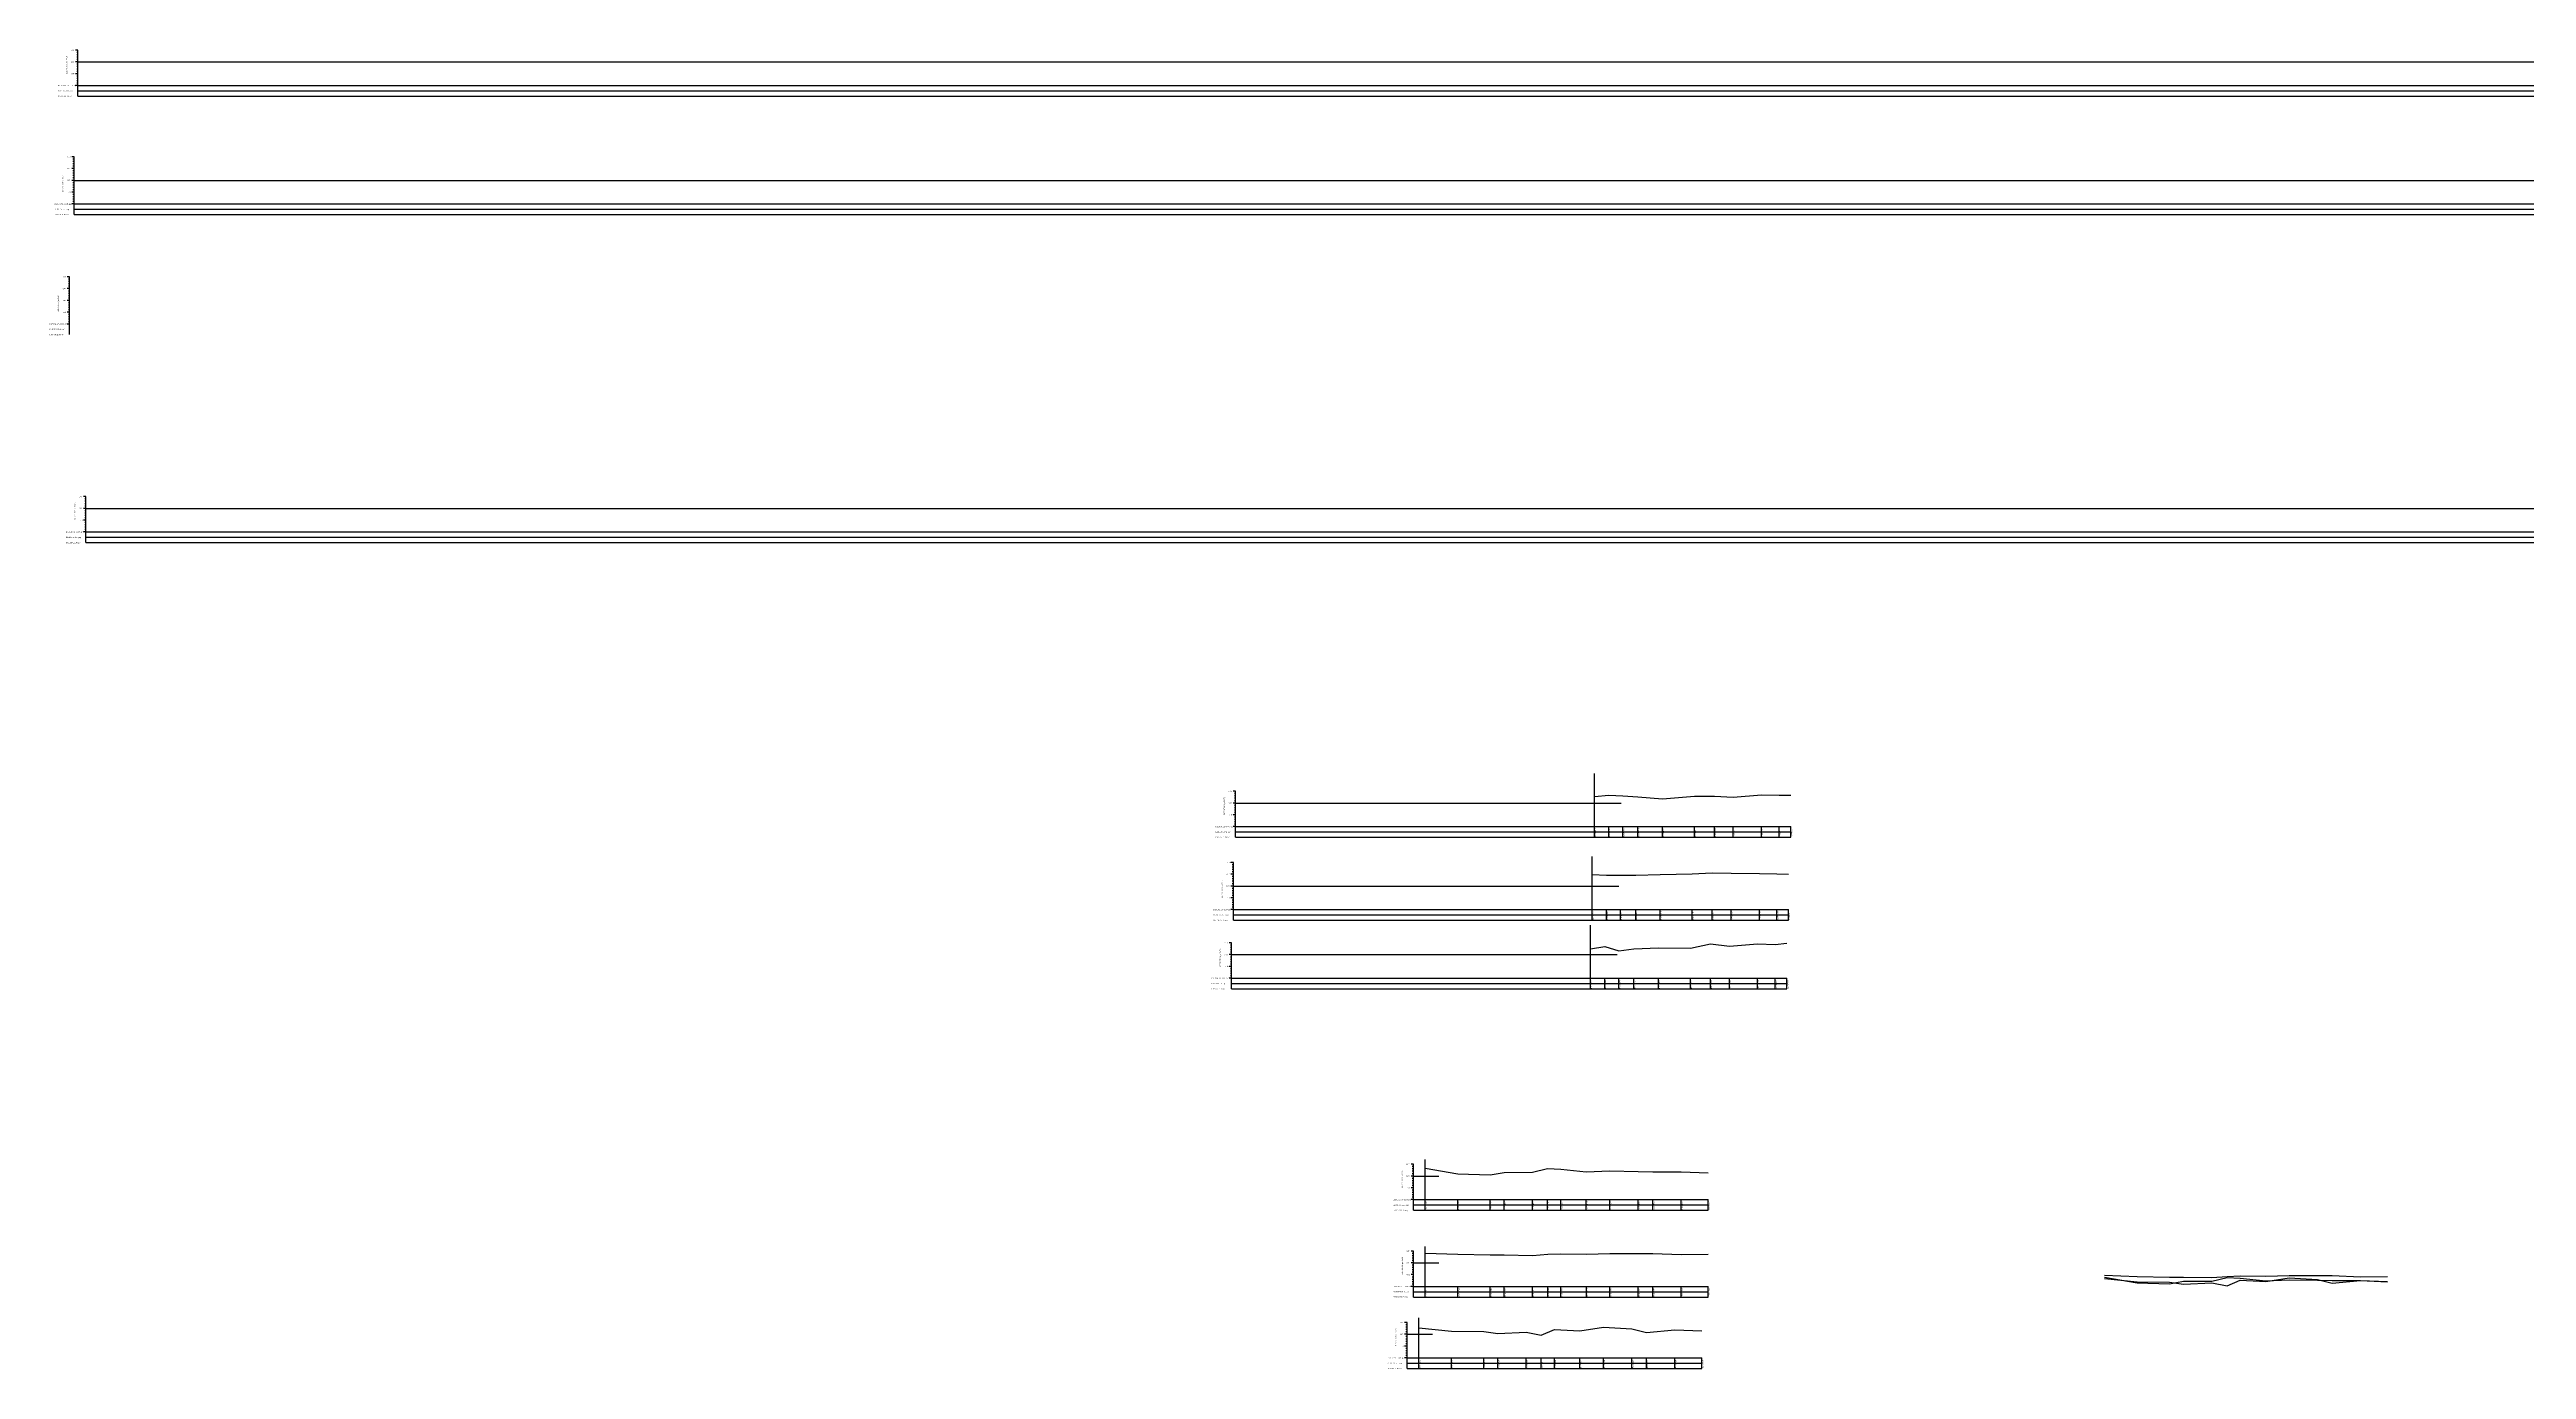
# Model space of a CAD drawing. Header units: metres. Extents: x -148477 to 168932, y -55673 to -2736.
# Drawn here: x -25898 to -24848, y -16777 to -16217 of the extents above; entities that cross this region are included whole.
import ezdxf

# ---------------------------------------------------------------- set-up
doc = ezdxf.new("R2010")
doc.units = ezdxf.units.M
doc.styles.add('liza', font='times.ttf', dxfattribs={"height": 2})

msp = doc.modelspace()

# ---------------------------------------------------------------- linework, layer by layer
at = {"linetype": 'Continuous', "lineweight": -3, "ltscale": 0.5}
for p, q in [((-25885.8214, -16217.4142), (-25886.8214, -16217.4142)), ((-25885.8214, -16222.4142), (-25886.8214, -16222.4142)), ((-25885.8214, -16218.4142), (-25886.3214, -16218.4142)), ((-25885.8214, -16219.4142), (-25886.3214, -16219.4142)), ((-25885.8214, -16220.4142), (-25886.3214, -16220.4142)), ((-25885.8214, -16221.4142), (-25886.3214, -16221.4142)), ((-25885.8214, -16223.4142), (-25886.3214, -16223.4142)), ((-25885.8214, -16224.4142), (-25886.3214, -16224.4142)), ((-25885.8214, -16225.4142), (-25886.3214, -16225.4142)), ((-25885.8214, -16236.9142), (-25885.8214, -16217.4142)), ((-25885.8214, -16222.4142), (-23906.4514, -16222.4142)), ((-25885.8214, -16227.4142), (-25886.8214, -16227.4142)), ((-25885.8214, -16232.4142), (-25886.8214, -16232.4142)), ((-25885.8214, -16226.4142), (-25886.3214, -16226.4142)), ((-25885.8214, -16228.4142), (-25886.3214, -16228.4142)), ((-25885.8214, -16229.4142), (-25886.3214, -16229.4142)), ((-25885.8214, -16230.4142), (-25886.3214, -16230.4142)), ((-25885.8214, -16231.4142), (-25886.3214, -16231.4142)), ((-25885.8214, -16232.4142), (-23800.8214, -16232.4142)), ((-25885.8214, -16234.6642), (-23800.8214, -16234.6642)), ((-25885.8214, -16236.9142), (-23800.8214, -16236.9142)), ((-25887.4296, -16262.6383), (-25888.4296, -16262.6383)), ((-25887.4296, -16267.6383), (-25888.4296, -16267.6383)), ((-25887.4296, -16263.6383), (-25887.9296, -16263.6383)), ((-25887.4296, -16264.6383), (-25887.9296, -16264.6383)), ((-25887.4296, -16265.6383), (-25887.9296, -16265.6383)), ((-25887.4296, -16266.6383), (-25887.9296, -16266.6383)), ((-25887.4296, -16287.1383), (-25887.4296, -16262.6383)), ((-25887.4296, -16272.6383), (-25888.4296, -16272.6383)), ((-25887.4296, -16277.6383), (-25888.4296, -16277.6383)), ((-25887.4296, -16268.6383), (-25887.9296, -16268.6383)), ((-25887.4296, -16269.6383), (-25887.9296, -16269.6383)), ((-25887.4296, -16270.6383), (-25887.9296, -16270.6383)), ((-25887.4296, -16271.6383), (-25887.9296, -16271.6383)), ((-25887.4296, -16273.6383), (-25887.9296, -16273.6383)), ((-25887.4296, -16274.6383), (-25887.9296, -16274.6383)), ((-25887.4296, -16275.6383), (-25887.9296, -16275.6383)), ((-25887.4296, -16276.6383), (-25887.9296, -16276.6383)), ((-25887.4296, -16272.6383), (-23908.0596, -16272.6383)), ((-25887.4296, -16282.6383), (-25888.4296, -16282.6383)), ((-25887.4296, -16278.6383), (-25887.9296, -16278.6383)), ((-25887.4296, -16279.6383), (-25887.9296, -16279.6383)), ((-25887.4296, -16280.6383), (-25887.9296, -16280.6383)), ((-25887.4296, -16281.6383), (-25887.9296, -16281.6383)), ((-25887.4296, -16282.6383), (-23802.4296, -16282.6383)), ((-25887.4296, -16284.8883), (-23802.4296, -16284.8883)), ((-25887.4296, -16287.1383), (-23802.4296, -16287.1383)), ((-25889.3459, -16313.5705), (-25890.3459, -16313.5705)), ((-25889.3459, -16318.5705), (-25890.3459, -16318.5705)), ((-25889.3459, -16314.5705), (-25889.8459, -16314.5705)), ((-25889.3459, -16315.5705), (-25889.8459, -16315.5705)), ((-25889.3459, -16316.5705), (-25889.8459, -16316.5705)), ((-25889.3459, -16317.5705), (-25889.8459, -16317.5705)), ((-25889.3459, -16319.5705), (-25889.8459, -16319.5705)), ((-25889.3459, -16338.0705), (-25889.3459, -16313.5705)), ((-25889.3459, -16323.5705), (-25890.3459, -16323.5705)), ((-25889.3459, -16328.5705), (-25890.3459, -16328.5705)), ((-25889.3459, -16320.5705), (-25889.8459, -16320.5705)), ((-25889.3459, -16321.5705), (-25889.8459, -16321.5705)), ((-25889.3459, -16322.5705), (-25889.8459, -16322.5705)), ((-25889.3459, -16324.5705), (-25889.8459, -16324.5705)), ((-25889.3459, -16325.5705), (-25889.8459, -16325.5705)), ((-25889.3459, -16326.5705), (-25889.8459, -16326.5705)), ((-25889.3459, -16327.5705), (-25889.8459, -16327.5705)), ((-25889.3459, -16329.5705), (-25889.8459, -16329.5705)), ((-25889.3459, -16330.5705), (-25889.8459, -16330.5705)), ((-25889.3459, -16333.5705), (-25890.3459, -16333.5705)), ((-25889.3459, -16331.5705), (-25889.8459, -16331.5705)), ((-25889.3459, -16332.5705), (-25889.8459, -16332.5705)), ((-25882.3662, -16406.7562), (-25883.3662, -16406.7562)), ((-25882.3662, -16411.7562), (-25883.3662, -16411.7562)), ((-25882.3662, -16407.7562), (-25882.8662, -16407.7562)), ((-25882.3662, -16408.7562), (-25882.8662, -16408.7562)), ((-25882.3662, -16409.7562), (-25882.8662, -16409.7562)), ((-25882.3662, -16410.7562), (-25882.8662, -16410.7562)), ((-25882.3662, -16412.7562), (-25882.8662, -16412.7562)), ((-25882.3662, -16413.7562), (-25882.8662, -16413.7562)), ((-25882.3662, -16414.7562), (-25882.8662, -16414.7562)), ((-25882.3662, -16426.2562), (-25882.3662, -16406.7562)), ((-25882.3662, -16411.7562), (-23902.9962, -16411.7562)), ((-25882.3662, -16416.7562), (-25883.3662, -16416.7562)), ((-25882.3662, -16421.7562), (-25883.3662, -16421.7562)), ((-25882.3662, -16415.7562), (-25882.8662, -16415.7562)), ((-25882.3662, -16417.7562), (-25882.8662, -16417.7562)), ((-25882.3662, -16418.7562), (-25882.8662, -16418.7562)), ((-25882.3662, -16419.7562), (-25882.8662, -16419.7562)), ((-25882.3662, -16420.7562), (-25882.8662, -16420.7562)), ((-25882.3662, -16421.7562), (-23797.3662, -16421.7562)), ((-25882.3662, -16424.0062), (-23797.3662, -16424.0062)), ((-25882.3662, -16426.2562), (-23797.3662, -16426.2562)), ((-25242.7403, -16546.7096), (-25242.7403, -16524.1513)), ((-25394.9403, -16531.7096), (-25395.9403, -16531.7096)), ((-25394.9403, -16536.7096), (-25395.9403, -16536.7096)), ((-25394.9403, -16532.7096), (-25395.4403, -16532.7096)), ((-25394.9403, -16533.7096), (-25395.4403, -16533.7096)), ((-25394.9403, -16534.7096), (-25395.4403, -16534.7096)), ((-25394.9403, -16535.7096), (-25395.4403, -16535.7096)), ((-25394.9403, -16537.7096), (-25395.4403, -16537.7096)), ((-25394.9403, -16538.7096), (-25395.4403, -16538.7096)), ((-25394.9403, -16539.7096), (-25395.4403, -16539.7096)), ((-25394.9403, -16540.7096), (-25395.4403, -16540.7096)), ((-25394.9403, -16551.2096), (-25394.9403, -16531.7096)), ((-25394.9403, -16536.7096), (-25231.4936, -16536.7096)), ((-25394.9403, -16541.7096), (-25395.9403, -16541.7096)), ((-25394.9403, -16546.7096), (-25395.9403, -16546.7096)), ((-25394.9403, -16542.7096), (-25395.4403, -16542.7096)), ((-25394.9403, -16543.7096), (-25395.4403, -16543.7096)), ((-25394.9403, -16544.7096), (-25395.4403, -16544.7096)), ((-25394.9403, -16545.7096), (-25395.4403, -16545.7096)), ((-25394.9403, -16546.7096), (-25159.5403, -16546.7096)), ((-25394.9403, -16548.9596), (-25159.5403, -16548.9596)), ((-25394.9403, -16551.2096), (-25159.5403, -16551.2096)), ((-25242.7403, -16551.2096), (-25242.7403, -16546.7096)), ((-25236.7403, -16551.2096), (-25236.7403, -16546.7096)), ((-25230.7403, -16551.2096), (-25230.7403, -16546.7096)), ((-25224.3403, -16551.2096), (-25224.3403, -16546.7096)), ((-25213.9403, -16551.2096), (-25213.9403, -16546.7096)), ((-25200.3403, -16551.2096), (-25200.3403, -16546.7096)), ((-25191.9003, -16551.2096), (-25191.9003, -16546.7096)), ((-25183.9003, -16551.2096), (-25183.9003, -16546.7096)), ((-25171.9003, -16551.2096), (-25171.9003, -16546.7096)), ((-25164.5003, -16551.2096), (-25164.5003, -16546.7096)), ((-25159.5403, -16551.2096), (-25159.5403, -16546.7096)), ((-25395.885, -16561.9058), (-25396.885, -16561.9058)), ((-25395.885, -16586.4058), (-25395.885, -16561.9058)), ((-25243.685, -16581.9058), (-25243.685, -16559.3475)), ((-25395.885, -16566.9058), (-25396.885, -16566.9058)), ((-25395.885, -16571.9058), (-25396.885, -16571.9058)), ((-25395.885, -16562.9058), (-25396.385, -16562.9058)), ((-25395.885, -16563.9058), (-25396.385, -16563.9058)), ((-25395.885, -16564.9058), (-25396.385, -16564.9058)), ((-25395.885, -16565.9058), (-25396.385, -16565.9058)), ((-25395.885, -16567.9058), (-25396.385, -16567.9058)), ((-25395.885, -16568.9058), (-25396.385, -16568.9058)), ((-25395.885, -16569.9058), (-25396.385, -16569.9058)), ((-25395.885, -16570.9058), (-25396.385, -16570.9058)), ((-25395.885, -16571.9058), (-25232.4382, -16571.9058)), ((-25395.885, -16576.9058), (-25396.885, -16576.9058)), ((-25395.885, -16581.9058), (-25396.885, -16581.9058)), ((-25395.885, -16572.9058), (-25396.385, -16572.9058)), ((-25395.885, -16573.9058), (-25396.385, -16573.9058)), ((-25395.885, -16574.9058), (-25396.385, -16574.9058)), ((-25395.885, -16575.9058), (-25396.385, -16575.9058)), ((-25395.885, -16577.9058), (-25396.385, -16577.9058)), ((-25395.885, -16578.9058), (-25396.385, -16578.9058)), ((-25395.885, -16579.9058), (-25396.385, -16579.9058)), ((-25395.885, -16580.9058), (-25396.385, -16580.9058)), ((-25395.885, -16581.9058), (-25160.485, -16581.9058)), ((-25243.685, -16586.4058), (-25243.685, -16581.9058)), ((-25237.685, -16586.4058), (-25237.685, -16581.9058)), ((-25231.685, -16586.4058), (-25231.685, -16581.9058)), ((-25225.285, -16586.4058), (-25225.285, -16581.9058)), ((-25214.885, -16586.4058), (-25214.885, -16581.9058)), ((-25201.285, -16586.4058), (-25201.285, -16581.9058)), ((-25192.845, -16586.4058), (-25192.845, -16581.9058)), ((-25184.845, -16586.4058), (-25184.845, -16581.9058)), ((-25172.845, -16586.4058), (-25172.845, -16581.9058)), ((-25165.445, -16586.4058), (-25165.445, -16581.9058)), ((-25160.485, -16586.4058), (-25160.485, -16581.9058)), ((-25395.885, -16584.1558), (-25160.485, -16584.1558)), ((-25395.885, -16586.4058), (-25160.485, -16586.4058)), ((-25244.4202, -16611.0079), (-25244.4202, -16588.4497)), ((-25396.6202, -16596.0079), (-25397.6202, -16596.0079)), ((-25396.6202, -16601.0079), (-25397.6202, -16601.0079)), ((-25396.6202, -16597.0079), (-25397.1202, -16597.0079)), ((-25396.6202, -16598.0079), (-25397.1202, -16598.0079)), ((-25396.6202, -16599.0079), (-25397.1202, -16599.0079)), ((-25396.6202, -16600.0079), (-25397.1202, -16600.0079)), ((-25396.6202, -16602.0079), (-25397.1202, -16602.0079)), ((-25396.6202, -16603.0079), (-25397.1202, -16603.0079)), ((-25396.6202, -16604.0079), (-25397.1202, -16604.0079)), ((-25396.6202, -16615.5079), (-25396.6202, -16596.0079)), ((-25396.6202, -16601.0079), (-25233.1734, -16601.0079)), ((-25396.6202, -16606.0079), (-25397.6202, -16606.0079)), ((-25396.6202, -16611.0079), (-25397.6202, -16611.0079)), ((-25396.6202, -16605.0079), (-25397.1202, -16605.0079)), ((-25396.6202, -16607.0079), (-25397.1202, -16607.0079)), ((-25396.6202, -16608.0079), (-25397.1202, -16608.0079)), ((-25396.6202, -16609.0079), (-25397.1202, -16609.0079)), ((-25396.6202, -16610.0079), (-25397.1202, -16610.0079)), ((-25396.6202, -16611.0079), (-25161.2202, -16611.0079)), ((-25396.6202, -16613.2579), (-25161.2202, -16613.2579)), ((-25244.4202, -16615.5079), (-25244.4202, -16611.0079)), ((-25238.4202, -16615.5079), (-25238.4202, -16611.0079)), ((-25232.4202, -16615.5079), (-25232.4202, -16611.0079)), ((-25226.0202, -16615.5079), (-25226.0202, -16611.0079)), ((-25215.6202, -16615.5079), (-25215.6202, -16611.0079)), ((-25202.0202, -16615.5079), (-25202.0202, -16611.0079)), ((-25193.5802, -16615.5079), (-25193.5802, -16611.0079)), ((-25185.5802, -16615.5079), (-25185.5802, -16611.0079)), ((-25173.5802, -16615.5079), (-25173.5802, -16611.0079)), ((-25166.1802, -16615.5079), (-25166.1802, -16611.0079)), ((-25161.2202, -16615.5079), (-25161.2202, -16611.0079)), ((-25396.6202, -16615.5079), (-25161.2202, -16615.5079)), ((-25314.5472, -16704.9017), (-25314.5472, -16687.9486)), ((-25319.5472, -16689.9017), (-25320.5472, -16689.9017)), ((-25319.5472, -16694.9017), (-25320.5472, -16694.9017)), ((-25319.5472, -16690.9017), (-25320.0472, -16690.9017)), ((-25319.5472, -16691.9017), (-25320.0472, -16691.9017)), ((-25319.5472, -16692.9017), (-25320.0472, -16692.9017)), ((-25319.5472, -16693.9017), (-25320.0472, -16693.9017)), ((-25319.5472, -16695.9017), (-25320.0472, -16695.9017)), ((-25319.5472, -16696.9017), (-25320.0472, -16696.9017)), ((-25319.5472, -16697.9017), (-25320.0472, -16697.9017)), ((-25319.5472, -16709.4017), (-25319.5472, -16689.9017)), ((-25319.5472, -16694.9017), (-25308.7251, -16694.9017)), ((-25319.5472, -16699.9017), (-25320.5472, -16699.9017)), ((-25319.5472, -16704.9017), (-25320.5472, -16704.9017)), ((-25319.5472, -16698.9017), (-25320.0472, -16698.9017)), ((-25319.5472, -16700.9017), (-25320.0472, -16700.9017)), ((-25319.5472, -16701.9017), (-25320.0472, -16701.9017)), ((-25319.5472, -16702.9017), (-25320.0472, -16702.9017)), ((-25319.5472, -16703.9017), (-25320.0472, -16703.9017)), ((-25319.5472, -16704.9017), (-25194.5472, -16704.9017)), ((-25319.5472, -16707.1517), (-25194.5472, -16707.1517)), ((-25314.5472, -16709.4017), (-25314.5472, -16704.9017)), ((-25300.7472, -16709.4017), (-25300.7472, -16704.9017)), ((-25287.0272, -16709.4017), (-25287.0272, -16704.9017)), ((-25281.0272, -16709.4017), (-25281.0272, -16704.9017)), ((-25269.0272, -16709.4017), (-25269.0272, -16704.9017)), ((-25262.6272, -16709.4017), (-25262.6272, -16704.9017)), ((-25257.0272, -16709.4017), (-25257.0272, -16704.9017)), ((-25246.2272, -16709.4017), (-25246.2272, -16704.9017)), ((-25236.2272, -16709.4017), (-25236.2272, -16704.9017)), ((-25224.2272, -16709.4017), (-25224.2272, -16704.9017)), ((-25218.0272, -16709.4017), (-25218.0272, -16704.9017)), ((-25206.0272, -16709.4017), (-25206.0272, -16704.9017)), ((-25194.5472, -16709.4017), (-25194.5472, -16704.9017)), ((-25319.5472, -16709.4017), (-25194.5472, -16709.4017)), ((-25319.5195, -16726.7214), (-25320.5195, -16726.7214)), ((-25319.5195, -16727.7214), (-25320.0195, -16727.7214)), ((-25319.5195, -16728.7214), (-25320.0195, -16728.7214)), ((-25319.5195, -16729.7214), (-25320.0195, -16729.7214)), ((-25319.5195, -16746.2214), (-25319.5195, -16726.7214)), ((-25314.5195, -16741.7214), (-25314.5195, -16724.7683)), ((-25319.5195, -16731.7214), (-25320.5195, -16731.7214)), ((-25319.5195, -16736.7214), (-25320.5195, -16736.7214)), ((-25319.5195, -16730.7214), (-25320.0195, -16730.7214)), ((-25319.5195, -16732.7214), (-25320.0195, -16732.7214)), ((-25319.5195, -16733.7214), (-25320.0195, -16733.7214)), ((-25319.5195, -16734.7214), (-25320.0195, -16734.7214)), ((-25319.5195, -16735.7214), (-25320.0195, -16735.7214)), ((-25319.5195, -16737.7214), (-25320.0195, -16737.7214)), ((-25319.5195, -16738.7214), (-25320.0195, -16738.7214)), ((-25319.5195, -16739.7214), (-25320.0195, -16739.7214)), ((-25319.5195, -16731.7214), (-25308.6974, -16731.7214)), ((-25319.5195, -16741.7214), (-25320.5195, -16741.7214)), ((-25319.5195, -16740.7214), (-25320.0195, -16740.7214)), ((-25319.5195, -16741.7214), (-25194.5195, -16741.7214)), ((-25319.5195, -16743.9714), (-25194.5195, -16743.9714)), ((-25319.5195, -16746.2214), (-25194.5195, -16746.2214)), ((-25314.5195, -16746.2214), (-25314.5195, -16741.7214)), ((-25300.7195, -16746.2214), (-25300.7195, -16741.7214)), ((-25286.9995, -16746.2214), (-25286.9995, -16741.7214)), ((-25280.9995, -16746.2214), (-25280.9995, -16741.7214)), ((-25268.9995, -16746.2214), (-25268.9995, -16741.7214)), ((-25262.5995, -16746.2214), (-25262.5995, -16741.7214)), ((-25256.9995, -16746.2214), (-25256.9995, -16741.7214)), ((-25246.1995, -16746.2214), (-25246.1995, -16741.7214)), ((-25236.1995, -16746.2214), (-25236.1995, -16741.7214)), ((-25224.1995, -16746.2214), (-25224.1995, -16741.7214)), ((-25217.9995, -16746.2214), (-25217.9995, -16741.7214)), ((-25205.9995, -16746.2214), (-25205.9995, -16741.7214)), ((-25194.5195, -16746.2214), (-25194.5195, -16741.7214)), ((-25322.2469, -16757.0178), (-25323.2469, -16757.0178)), ((-25322.2469, -16758.0178), (-25322.7469, -16758.0178)), ((-25322.2469, -16759.0178), (-25322.7469, -16759.0178)), ((-25322.2469, -16760.0178), (-25322.7469, -16760.0178)), ((-25322.2469, -16761.0178), (-25322.7469, -16761.0178)), ((-25322.2469, -16776.5178), (-25322.2469, -16757.0178)), ((-25317.2469, -16772.0178), (-25317.2469, -16755.0647)), ((-25322.2469, -16762.0178), (-25323.2469, -16762.0178)), ((-25322.2469, -16767.0178), (-25323.2469, -16767.0178)), ((-25322.2469, -16772.0178), (-25323.2469, -16772.0178)), ((-25322.2469, -16763.0178), (-25322.7469, -16763.0178)), ((-25322.2469, -16764.0178), (-25322.7469, -16764.0178)), ((-25322.2469, -16765.0178), (-25322.7469, -16765.0178)), ((-25322.2469, -16766.0178), (-25322.7469, -16766.0178)), ((-25322.2469, -16768.0178), (-25322.7469, -16768.0178)), ((-25322.2469, -16769.0178), (-25322.7469, -16769.0178)), ((-25322.2469, -16770.0178), (-25322.7469, -16770.0178)), ((-25322.2469, -16771.0178), (-25322.7469, -16771.0178)), ((-25322.2469, -16762.0178), (-25311.4248, -16762.0178)), ((-25322.2469, -16772.0178), (-25197.2469, -16772.0178)), ((-25317.2469, -16776.5178), (-25317.2469, -16772.0178)), ((-25303.4469, -16776.5178), (-25303.4469, -16772.0178)), ((-25289.7269, -16776.5178), (-25289.7269, -16772.0178)), ((-25283.7269, -16776.5178), (-25283.7269, -16772.0178)), ((-25271.7269, -16776.5178), (-25271.7269, -16772.0178)), ((-25265.3269, -16776.5178), (-25265.3269, -16772.0178)), ((-25259.7269, -16776.5178), (-25259.7269, -16772.0178)), ((-25248.9269, -16776.5178), (-25248.9269, -16772.0178)), ((-25238.9269, -16776.5178), (-25238.9269, -16772.0178)), ((-25226.9269, -16776.5178), (-25226.9269, -16772.0178)), ((-25220.7269, -16776.5178), (-25220.7269, -16772.0178)), ((-25208.7269, -16776.5178), (-25208.7269, -16772.0178)), ((-25197.2469, -16776.5178), (-25197.2469, -16772.0178)), ((-25322.2469, -16774.2678), (-25197.2469, -16774.2678)), ((-25322.2469, -16776.5178), (-25197.2469, -16776.5178))]:
    msp.add_line(p, q, dxfattribs=at)
at = {"color": 2, "linetype": 'Continuous', "lineweight": -3, "ltscale": 0.5}
for points in [[(-25242.7403, -16533.8796), (-25236.7403, -16533.3196), (-25230.7403, -16533.6296), (-25224.3403, -16534.0696), (-25213.9403, -16534.8596), (-25200.3403, -16533.7996), (-25191.9003, -16533.7696), (-25183.9003, -16534.2396), (-25171.9003, -16533.2496), (-25164.5003, -16533.4196), (-25159.5403, -16533.4196)], [(-25314.5472, -16691.6217), (-25300.7472, -16694.0217), (-25287.0272, -16694.3717), (-25281.0272, -16693.3317), (-25269.0272, -16693.3017), (-25262.6272, -16691.7317), (-25257.0272, -16691.9917), (-25246.2272, -16693.1617), (-25236.2272, -16692.6817), (-25224.2272, -16692.9217), (-25218.0272, -16693.0517), (-25206.0272, -16693.0517), (-25194.5472, -16693.5317)], [(-25026.4791, -16737.8145), (-25012.6791, -16740.2145), (-24998.9591, -16740.5645), (-24992.9591, -16739.5245), (-24980.9591, -16739.4945), (-24974.5591, -16737.9245), (-24968.9591, -16738.1845), (-24958.1591, -16739.3545), (-24948.1591, -16738.8745), (-24936.1591, -16739.1145), (-24929.9591, -16739.2445), (-24917.9591, -16739.2445), (-24906.4791, -16739.7245)]]:
    msp.add_lwpolyline(points, dxfattribs=at)
at = {"color": 3, "linetype": 'Continuous', "lineweight": -3, "ltscale": 0.5}
for points in [[(-25243.685, -16567.0858), (-25237.685, -16567.2858), (-25231.685, -16567.3058), (-25225.285, -16567.2958), (-25214.885, -16566.9658), (-25201.285, -16566.7458), (-25192.845, -16566.3458), (-25184.845, -16566.4358), (-25172.845, -16566.5858), (-25165.445, -16566.7658), (-25160.485, -16566.8958)], [(-25314.5195, -16727.5514), (-25300.7195, -16728.1014), (-25286.9995, -16728.3614), (-25280.9995, -16728.3414), (-25268.9995, -16728.5514), (-25262.5995, -16728.0814), (-25256.9995, -16727.8714), (-25246.1995, -16728.0114), (-25236.1995, -16727.7414), (-25224.1995, -16727.6814), (-25217.9995, -16727.7214), (-25205.9995, -16728.2114), (-25194.5195, -16728.0914)], [(-25026.4791, -16736.9245), (-25012.6791, -16737.4745), (-24998.9591, -16737.7345), (-24992.9591, -16737.7145), (-24980.9591, -16737.9245), (-24974.5591, -16737.4545), (-24968.9591, -16737.2445), (-24958.1591, -16737.3845), (-24948.1591, -16737.1145), (-24936.1591, -16737.0545), (-24929.9591, -16737.0945), (-24917.9591, -16737.5845), (-24906.4791, -16737.4645)]]:
    msp.add_lwpolyline(points, dxfattribs=at)
at = {"color": 6, "linetype": 'Continuous', "lineweight": -3, "ltscale": 0.5}
for points in [[(-25244.4202, -16598.5379), (-25238.4202, -16597.5979), (-25232.4202, -16599.3979), (-25226.0202, -16598.4779), (-25215.6202, -16598.1779), (-25202.0202, -16598.2179), (-25193.5802, -16596.4579), (-25185.5802, -16597.4079), (-25173.5802, -16596.4479), (-25166.1802, -16596.7079), (-25161.2202, -16596.1479)], [(-25026.4791, -16738.3745), (-25012.6791, -16739.7045), (-24998.9591, -16739.8645), (-24992.9591, -16740.7845), (-24980.9591, -16740.1345), (-24974.5591, -16741.4745), (-24968.9591, -16739.0045), (-24958.1591, -16739.6245), (-24948.1591, -16738.0145), (-24936.1591, -16738.8345), (-24929.9591, -16740.3545), (-24917.9591, -16739.2345), (-24906.4791, -16739.5845)], [(-25317.2469, -16759.2978), (-25303.4469, -16760.6278), (-25289.7269, -16760.7878), (-25283.7269, -16761.7078), (-25271.7269, -16761.0578), (-25265.3269, -16762.3978), (-25259.7269, -16759.9278), (-25248.9269, -16760.5478), (-25238.9269, -16758.9378), (-25226.9269, -16759.7578), (-25220.7269, -16761.2778), (-25208.7269, -16760.1578), (-25197.2469, -16760.5078)]]:
    msp.add_lwpolyline(points, dxfattribs=at)

# ---------------------------------------------------------------- texts
at = {"linetype": 'Continuous', "lineweight": -3, "ltscale": 0.5, "char_height": 0.5, "attachment_point": 1, "rotation": 90, "style": 'liza'}
for s, insert, width in [('ELEVATION (m PWD)', (-25890.8214, -16227.4142), 10), ('ELEVATION (m PWD)', (-25892.4296, -16277.6383), 10), ('ELEVATION (m PWD)', (-25894.3459, -16328.5705), 10), ('ELEVATION (m PWD)', (-25887.3662, -16416.7562), 10), ('ELEVATION (m PWD)', (-25399.9403, -16541.7096), 10), ('2.83', (-25242.6403, -16548.8596), 2.15), ('147.20', (-25242.6403, -16551.1096), 2.15), ('153.20', (-25236.6403, -16551.1096), 2.15), ('3.39', (-25236.6403, -16548.8596), 2.15), ('3.08', (-25230.6403, -16548.8596), 2.15), ('159.20', (-25230.6403, -16551.1096), 2.15), ('165.60', (-25224.2403, -16551.1096), 2.15), ('2.64', (-25224.2403, -16548.8596), 2.15), ('1.85', (-25213.8403, -16548.8596), 2.15), ('176.00', (-25213.8403, -16551.1096), 2.15), ('189.60', (-25200.2403, -16551.1096), 2.15), ('2.91', (-25200.2403, -16548.8596), 2.15), ('198.04', (-25191.8003, -16551.1096), 2.15), ('2.94', (-25191.8003, -16548.8596), 2.15), ('206.04', (-25183.8003, -16551.1096), 2.15), ('2.47', (-25183.8003, -16548.8596), 2.15), ('218.04', (-25171.8003, -16551.1096), 2.15), ('3.46', (-25171.8003, -16548.8596), 2.15), ('3.29', (-25164.4003, -16548.8596), 2.15), ('225.44', (-25164.4003, -16551.1096), 2.15), ('230.40', (-25159.4403, -16551.1096), 2.15), ('3.29', (-25159.4403, -16548.8596), 2.15), ('ELEVATION (m PWD)', (-25400.885, -16576.9058), 10), ('4.82', (-25243.585, -16584.0558), 2.15), ('4.62', (-25237.585, -16584.0558), 2.15), ('4.60', (-25231.585, -16584.0558), 2.15), ('4.61', (-25225.185, -16584.0558), 2.15), ('4.94', (-25214.785, -16584.0558), 2.15), ('5.16', (-25201.185, -16584.0558), 2.15), ('5.56', (-25192.745, -16584.0558), 2.15), ('5.47', (-25184.745, -16584.0558), 2.15), ('5.32', (-25172.745, -16584.0558), 2.15), ('5.14', (-25165.345, -16584.0558), 2.15), ('5.01', (-25160.385, -16584.0558), 2.15), ('147.20', (-25243.585, -16586.3058), 2.15), ('153.20', (-25237.585, -16586.3058), 2.15), ('159.20', (-25231.585, -16586.3058), 2.15), ('165.60', (-25225.185, -16586.3058), 2.15), ('176.00', (-25214.785, -16586.3058), 2.15), ('189.60', (-25201.185, -16586.3058), 2.15), ('198.04', (-25192.745, -16586.3058), 2.15), ('206.04', (-25184.745, -16586.3058), 2.15), ('218.04', (-25172.745, -16586.3058), 2.15), ('225.44', (-25165.345, -16586.3058), 2.15), ('230.40', (-25160.385, -16586.3058), 2.15), ('ELEVATION (m PWD)', (-25401.6202, -16606.0079), 10), ('147.20', (-25244.3202, -16615.4079), 2.15), ('2.47', (-25244.3202, -16613.1579), 2.15), ('153.20', (-25238.3202, -16615.4079), 2.15), ('3.41', (-25238.3202, -16613.1579), 2.15), ('159.20', (-25232.3202, -16615.4079), 2.15), ('1.61', (-25232.3202, -16613.1579), 2.15), ('165.60', (-25225.9202, -16615.4079), 2.15), ('2.53', (-25225.9202, -16613.1579), 2.15), ('2.83', (-25215.5202, -16613.1579), 2.15), ('176.00', (-25215.5202, -16615.4079), 2.15), ('189.60', (-25201.9202, -16615.4079), 2.15), ('2.79', (-25201.9202, -16613.1579), 2.15), ('198.04', (-25193.4802, -16615.4079), 2.15), ('4.55', (-25193.4802, -16613.1579), 2.15), ('3.60', (-25185.4802, -16613.1579), 2.15), ('206.04', (-25185.4802, -16615.4079), 2.15), ('218.04', (-25173.4802, -16615.4079), 2.15), ('4.56', (-25173.4802, -16613.1579), 2.15), ('4.30', (-25166.0802, -16613.1579), 2.15), ('225.44', (-25166.0802, -16615.4079), 2.15), ('4.86', (-25161.1202, -16613.1579), 2.15), ('230.40', (-25161.1202, -16615.4079), 2.15), ('ELEVATION (m PWD)', (-25324.5472, -16699.9017), 10), ('3.28', (-25314.4472, -16707.0517), 2.15), ('0.00', (-25314.4472, -16709.3017), 2.15), ('0.88', (-25300.6472, -16707.0517), 2.15), ('13.80', (-25300.6472, -16709.3017), 2.15), ('0.53', (-25286.9272, -16707.0517), 2.15), ('27.52', (-25286.9272, -16709.3017), 2.15), ('33.52', (-25280.9272, -16709.3017), 2.15), ('1.57', (-25280.9272, -16707.0517), 2.15), ('1.60', (-25268.9272, -16707.0517), 2.15), ('45.52', (-25268.9272, -16709.3017), 2.15), ('3.17', (-25262.5272, -16707.0517), 2.15), ('51.92', (-25262.5272, -16709.3017), 2.15), ('2.91', (-25256.9272, -16707.0517), 2.15), ('57.52', (-25256.9272, -16709.3017), 2.15), ('68.32', (-25246.1272, -16709.3017), 2.15), ('1.74', (-25246.1272, -16707.0517), 2.15), ('78.32', (-25236.1272, -16709.3017), 2.15), ('2.22', (-25236.1272, -16707.0517), 2.15), ('1.98', (-25224.1272, -16707.0517), 2.15), ('90.32', (-25224.1272, -16709.3017), 2.15), ('1.85', (-25217.9272, -16707.0517), 2.15), ('96.52', (-25217.9272, -16709.3017), 2.15), ('1.85', (-25205.9272, -16707.0517), 2.15), ('108.52', (-25205.9272, -16709.3017), 2.15), ('120.00', (-25194.4472, -16709.3017), 2.15), ('1.37', (-25194.4472, -16707.0517), 2.15), ('ELEVATION (m PWD)', (-25324.5195, -16736.7214), 10), ('0.00', (-25314.4195, -16746.1214), 2.15), ('4.17', (-25314.4195, -16743.8714), 2.15), ('13.80', (-25300.6195, -16746.1214), 2.15), ('3.62', (-25300.6195, -16743.8714), 2.15), ('3.36', (-25286.8995, -16743.8714), 2.15), ('27.52', (-25286.8995, -16746.1214), 2.15), ('3.38', (-25280.8995, -16743.8714), 2.15), ('33.52', (-25280.8995, -16746.1214), 2.15), ('3.17', (-25268.8995, -16743.8714), 2.15), ('45.52', (-25268.8995, -16746.1214), 2.15), ('3.64', (-25262.4995, -16743.8714), 2.15), ('51.92', (-25262.4995, -16746.1214), 2.15), ('3.85', (-25256.8995, -16743.8714), 2.15), ('57.52', (-25256.8995, -16746.1214), 2.15), ('68.32', (-25246.0995, -16746.1214), 2.15), ('3.71', (-25246.0995, -16743.8714), 2.15), ('3.98', (-25236.0995, -16743.8714), 2.15), ('78.32', (-25236.0995, -16746.1214), 2.15), ('4.04', (-25224.0995, -16743.8714), 2.15), ('90.32', (-25224.0995, -16746.1214), 2.15), ('4.00', (-25217.8995, -16743.8714), 2.15), ('96.52', (-25217.8995, -16746.1214), 2.15), ('108.52', (-25205.8995, -16746.1214), 2.15), ('3.51', (-25205.8995, -16743.8714), 2.15), ('120.00', (-25194.4195, -16746.1214), 2.15), ('3.63', (-25194.4195, -16743.8714), 2.15), ('ELEVATION (m PWD)', (-25327.2469, -16767.0178), 10), ('0.00', (-25317.1469, -16776.4178), 2.15), ('2.72', (-25317.1469, -16774.1678), 2.15), ('13.80', (-25303.3469, -16776.4178), 2.15), ('1.39', (-25303.3469, -16774.1678), 2.15), ('1.23', (-25289.6269, -16774.1678), 2.15), ('27.52', (-25289.6269, -16776.4178), 2.15), ('0.31', (-25283.6269, -16774.1678), 2.15), ('33.52', (-25283.6269, -16776.4178), 2.15), ('0.96', (-25271.6269, -16774.1678), 2.15), ('45.52', (-25271.6269, -16776.4178), 2.15), ('-0.38', (-25265.2269, -16774.1678), 2.15), ('51.92', (-25265.2269, -16776.4178), 2.15), ('2.09', (-25259.6269, -16774.1678), 2.15), ('57.52', (-25259.6269, -16776.4178), 2.15), ('68.32', (-25248.8269, -16776.4178), 2.15), ('1.47', (-25248.8269, -16774.1678), 2.15), ('3.08', (-25238.8269, -16774.1678), 2.15), ('78.32', (-25238.8269, -16776.4178), 2.15), ('90.32', (-25226.8269, -16776.4178), 2.15), ('2.26', (-25226.8269, -16774.1678), 2.15), ('0.74', (-25220.6269, -16774.1678), 2.15), ('96.52', (-25220.6269, -16776.4178), 2.15), ('1.86', (-25208.6269, -16774.1678), 2.15), ('108.52', (-25208.6269, -16776.4178), 2.15), ('120.00', (-25197.1469, -16776.4178), 2.15), ('1.51', (-25197.1469, -16774.1678), 2.15)]:
    msp.add_mtext(s, dxfattribs=dict(at, insert=insert, width=width))
at = {"linetype": 'Continuous', "lineweight": -3, "ltscale": 0.5, "char_height": 0.5, "attachment_point": 1, "style": 'liza'}
for s, insert, width in [('0.00', (-25888.8214, -16222.1642), 2), ('5.00', (-25888.8214, -16217.1642), 2), ('DATUM AT -10.00 (m)', (-25894.3214, -16232.1642), 7.5), ('EXISTING R.L. (m)', (-25894.3214, -16234.4142), 7.5), ('-5.00', (-25888.8214, -16227.1642), 2), ('DISTANCE IN (m)', (-25894.3214, -16236.6642), 7.5), ('5.00', (-25890.4296, -16267.3883), 2), ('10.00', (-25890.4296, -16262.3883), 2), ('-5.00', (-25890.4296, -16277.3883), 2), ('0.00', (-25890.4296, -16272.3883), 2), ('DATUM AT -10.00 (m)', (-25895.9296, -16282.3883), 7.5), ('EXISTING R.L. (m)', (-25895.9296, -16284.6383), 7.5), ('DISTANCE IN (m)', (-25895.9296, -16286.8883), 7.5), ('5.00', (-25892.3459, -16318.3205), 2), ('10.00', (-25892.3459, -16313.3205), 2), ('-5.00', (-25892.3459, -16328.3205), 2), ('0.00', (-25892.3459, -16323.3205), 2), ('DATUM AT -10.00 (m)', (-25897.8459, -16333.3205), 7.5), ('EXISTING R.L. (m)', (-25897.8459, -16335.5705), 7.5), ('DISTANCE IN (m)', (-25897.8459, -16337.8205), 7.5), ('0.00', (-25885.3662, -16411.5062), 2), ('5.00', (-25885.3662, -16406.5062), 2), ('DATUM AT -10.00 (m)', (-25890.8662, -16421.5062), 7.5), ('EXISTING R.L. (m)', (-25890.8662, -16423.7562), 7.5), ('-5.00', (-25885.3662, -16416.5062), 2), ('DISTANCE IN (m)', (-25890.8662, -16426.0062), 7.5), ('0.00', (-25397.9403, -16536.4596), 2), ('5.00', (-25397.9403, -16531.4596), 2), ('DATUM AT -10.00 (m)', (-25403.4403, -16546.4596), 7.5), ('EXISTING R.L. (m)', (-25403.4403, -16548.7096), 7.5), ('DISTANCE IN (m)', (-25403.4403, -16550.9596), 7.5), ('-5.00', (-25397.9403, -16541.4596), 2), ('10.00', (-25398.885, -16561.6558), 2), ('0.00', (-25398.885, -16571.6558), 2), ('5.00', (-25398.885, -16566.6558), 2), ('DATUM AT -10.00 (m)', (-25404.385, -16581.6558), 7.5), ('-5.00', (-25398.885, -16576.6558), 2), ('EXISTING R.L. (m)', (-25404.385, -16583.9058), 7.5), ('DISTANCE IN (m)', (-25404.385, -16586.1558), 7.5), ('0.00', (-25399.6202, -16600.7579), 2), ('5.00', (-25399.6202, -16595.7579), 2), ('DATUM AT -10.00 (m)', (-25405.1202, -16610.7579), 7.5), ('EXISTING R.L. (m)', (-25405.1202, -16613.0079), 7.5), ('-5.00', (-25399.6202, -16605.7579), 2), ('DISTANCE IN (m)', (-25405.1202, -16615.2579), 7.5), ('0.00', (-25322.5472, -16694.6517), 2), ('5.00', (-25322.5472, -16689.6517), 2), ('DATUM AT -10.00 (m)', (-25328.0472, -16704.6517), 7.5), ('EXISTING R.L. (m)', (-25328.0472, -16706.9017), 7.5), ('DISTANCE IN (m)', (-25328.0472, -16709.1517), 7.5), ('-5.00', (-25322.5472, -16699.6517), 2), ('5.00', (-25322.5195, -16726.4714), 2), ('-5.00', (-25322.5195, -16736.4714), 2), ('0.00', (-25322.5195, -16731.4714), 2), ('DATUM AT -10.00 (m)', (-25328.0195, -16741.4714), 7.5), ('EXISTING R.L. (m)', (-25328.0195, -16743.7214), 7.5), ('DISTANCE IN (m)', (-25328.0195, -16745.9714), 7.5), ('5.00', (-25325.2469, -16756.7678), 2), ('DATUM AT -10.00 (m)', (-25330.7469, -16771.7678), 7.5), ('-5.00', (-25325.2469, -16766.7678), 2), ('0.00', (-25325.2469, -16761.7678), 2), ('EXISTING R.L. (m)', (-25330.7469, -16774.0178), 7.5), ('DISTANCE IN (m)', (-25330.7469, -16776.2678), 7.5)]:
    msp.add_mtext(s, dxfattribs=dict(at, insert=insert, width=width))

doc.saveas('drawing.dxf')
